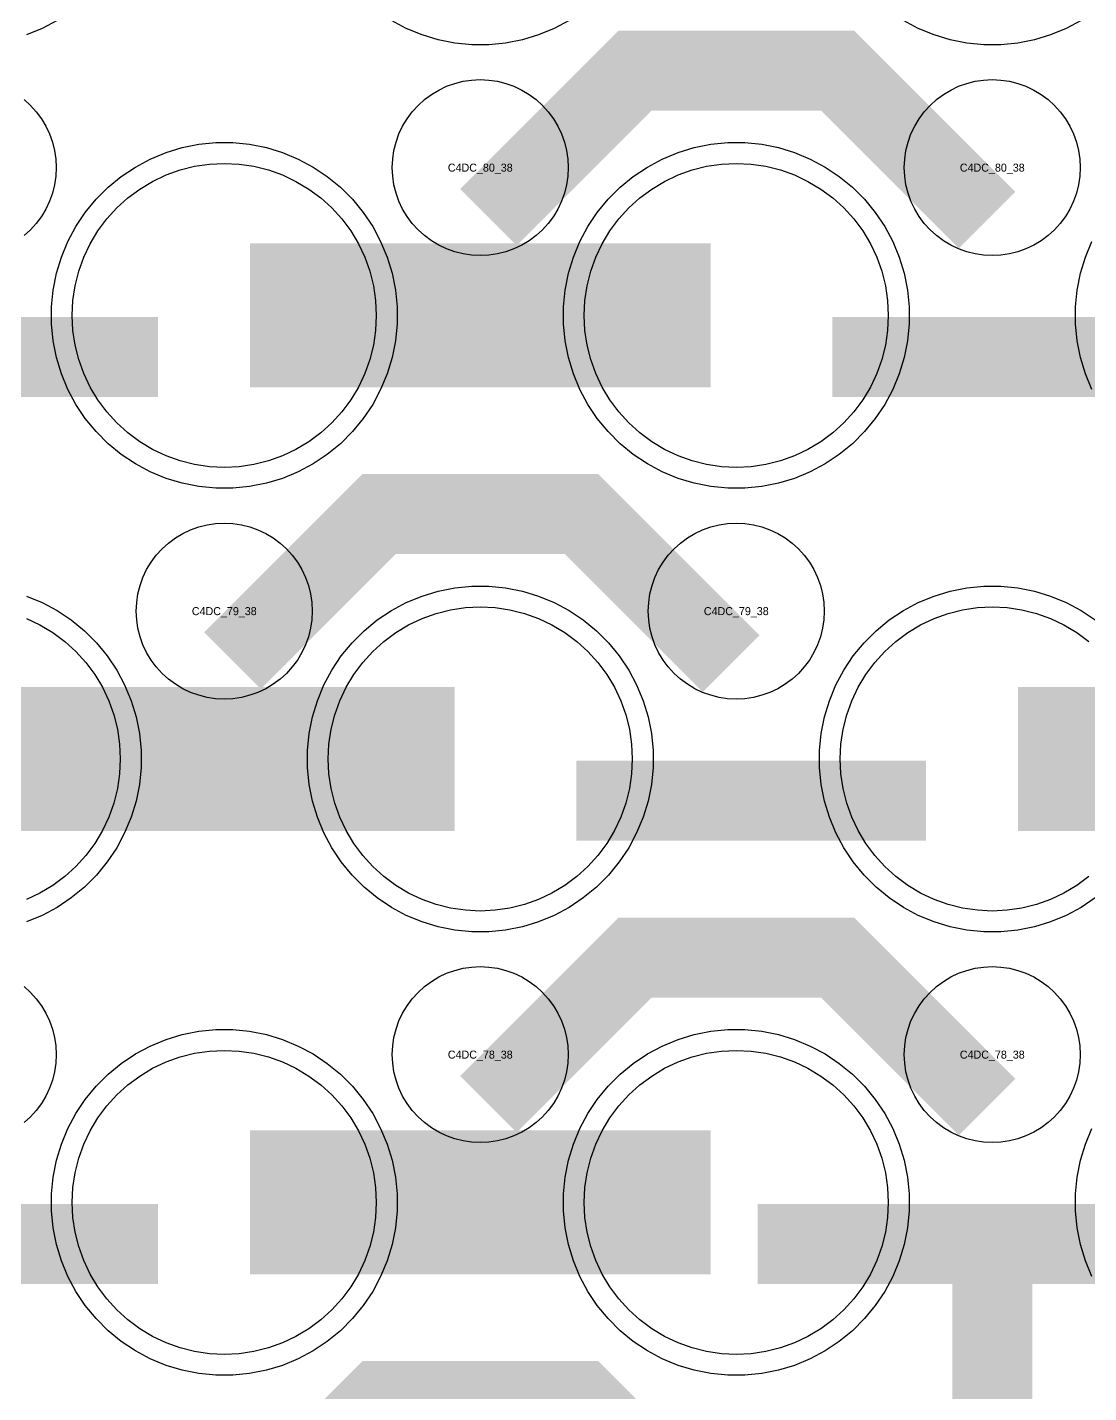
# Model space of a CAD drawing. Extents: x -11880 to 11880, y -14992 to 14992.
# Drawn here: x 98.5 to 430.1, y -4091 to -3664.4 of the extents above; entities that cross this region are included whole.
import ezdxf
from ezdxf.enums import TextEntityAlignment as Align

# ---------------------------------------------------------------- set-up
doc = ezdxf.new("R2010")
doc.units = 0
doc.header["$MEASUREMENT"] = 0
for name, color, linetype in [('GDS_775_DT_237', 138, 'CONTINUOUS'), ('RDL1_FS', 34, 'CONTINUOUS'), ('RDL_BS', 160, 'CONTINUOUS')]:
    doc.layers.add(name, color=color, linetype=linetype)

msp = doc.modelspace()

# ---------------------------------------------------------------- linework, layer by layer
at = {"layer": 'RDL1_FS'}
for points in [[(160, -3801.949), (155.343, -3801.72), (150.732, -3801.036), (146.209, -3799.904), (141.819, -3798.332), (137.605, -3796.34), (133.605, -3793.942), (129.86, -3791.164), (126.406, -3788.034), (123.276, -3784.58), (120.498, -3780.835), (118.1, -3776.835), (116.108, -3772.621), (114.536, -3768.231), (113.404, -3763.708), (112.72, -3759.097), (112.491, -3754.44), (112.72, -3749.783), (113.404, -3745.172), (114.536, -3740.649), (116.108, -3736.259), (118.1, -3732.045), (120.498, -3728.045), (123.276, -3724.3), (126.406, -3720.846), (129.86, -3717.716), (133.605, -3714.938), (137.605, -3712.54), (141.819, -3710.548), (146.209, -3708.976), (150.732, -3707.844), (155.343, -3707.16), (160, -3706.931), (164.657, -3707.16), (169.268, -3707.844), (173.791, -3708.976), (178.181, -3710.548), (182.395, -3712.54), (186.395, -3714.938), (190.14, -3717.716), (193.594, -3720.846), (196.724, -3724.3), (199.502, -3728.045), (201.9, -3732.045), (203.892, -3736.259), (205.464, -3740.649), (206.596, -3745.172), (207.28, -3749.783), (207.509, -3754.44), (207.28, -3759.097), (206.596, -3763.708), (205.464, -3768.231), (203.892, -3772.621), (201.9, -3776.835), (199.502, -3780.835), (196.724, -3784.58), (193.594, -3788.034), (190.14, -3791.164), (186.395, -3793.942), (182.395, -3796.34), (178.181, -3798.332), (173.791, -3799.904), (169.268, -3801.036), (164.657, -3801.72)], [(320, -3801.949), (315.343, -3801.72), (310.732, -3801.036), (306.209, -3799.904), (301.819, -3798.332), (297.605, -3796.34), (293.605, -3793.942), (289.86, -3791.164), (286.406, -3788.034), (283.276, -3784.58), (280.498, -3780.835), (278.1, -3776.835), (276.108, -3772.621), (274.536, -3768.231), (273.404, -3763.708), (272.72, -3759.097), (272.491, -3754.44), (272.72, -3749.783), (273.404, -3745.172), (274.536, -3740.649), (276.108, -3736.259), (278.1, -3732.045), (280.498, -3728.045), (283.276, -3724.3), (286.406, -3720.846), (289.86, -3717.716), (293.605, -3714.938), (297.605, -3712.54), (301.819, -3710.548), (306.209, -3708.976), (310.732, -3707.844), (315.343, -3707.16), (320, -3706.931), (324.657, -3707.16), (329.268, -3707.844), (333.791, -3708.976), (338.181, -3710.548), (342.395, -3712.54), (346.395, -3714.938), (350.14, -3717.716), (353.594, -3720.846), (356.724, -3724.3), (359.502, -3728.045), (361.9, -3732.045), (363.892, -3736.259), (365.464, -3740.649), (366.596, -3745.172), (367.28, -3749.783), (367.509, -3754.44), (367.28, -3759.097), (366.596, -3763.708), (365.464, -3768.231), (363.892, -3772.621), (361.9, -3776.835), (359.502, -3780.835), (356.724, -3784.58), (353.594, -3788.034), (350.14, -3791.164), (346.395, -3793.942), (342.395, -3796.34), (338.181, -3798.332), (333.791, -3799.904), (329.268, -3801.036), (324.657, -3801.72)], [(240, -3940.514), (235.343, -3940.285), (230.732, -3939.601), (226.209, -3938.469), (221.819, -3936.897), (217.605, -3934.905), (213.605, -3932.507), (209.86, -3929.729), (206.406, -3926.599), (203.276, -3923.145), (200.498, -3919.4), (198.1, -3915.4), (196.108, -3911.186), (194.536, -3906.796), (193.404, -3902.273), (192.72, -3897.662), (192.491, -3893.005), (192.72, -3888.348), (193.404, -3883.737), (194.536, -3879.214), (196.108, -3874.824), (198.1, -3870.61), (200.498, -3866.61), (203.276, -3862.865), (206.406, -3859.411), (209.86, -3856.281), (213.605, -3853.503), (217.605, -3851.105), (221.819, -3849.113), (226.209, -3847.541), (230.732, -3846.409), (235.343, -3845.725), (240, -3845.496), (244.657, -3845.725), (249.268, -3846.409), (253.791, -3847.541), (258.181, -3849.113), (262.395, -3851.105), (266.395, -3853.503), (270.14, -3856.281), (273.594, -3859.411), (276.724, -3862.865), (279.502, -3866.61), (281.9, -3870.61), (283.892, -3874.824), (285.464, -3879.214), (286.596, -3883.737), (287.28, -3888.348), (287.509, -3893.005), (287.28, -3897.662), (286.596, -3902.273), (285.464, -3906.796), (283.892, -3911.186), (281.9, -3915.4), (279.502, -3919.4), (276.724, -3923.145), (273.594, -3926.599), (270.14, -3929.729), (266.395, -3932.507), (262.395, -3934.905), (258.181, -3936.897), (253.791, -3938.469), (249.268, -3939.601), (244.657, -3940.285)]]:
    msp.add_lwpolyline(points, close=True, dxfattribs=at)
for points in [[(168.002, -3754.44, 45, 45, 0), (240.002, -3754.44, 45, 45, 0)], [(240.002, -3754.44, 45, 45, 0), (312.002, -3754.44, 45, 45, 0)], [(88.002, -3893.005, 45, 45, 0), (160.002, -3893.005, 45, 45, 0)], [(160.002, -3893.005, 45, 45, 0), (232.002, -3893.005, 45, 45, 0)], [(408.002, -3893.005, 45, 45, 0), (480.002, -3893.005, 45, 45, 0)]]:
    msp.add_lwpolyline(points, format="xyseb", dxfattribs=at)
for points in [[(430.14, -3929.729), (426.395, -3932.507), (422.395, -3934.905), (418.181, -3936.897), (413.791, -3938.469), (409.268, -3939.601), (404.657, -3940.285), (400, -3940.514), (395.343, -3940.285), (390.732, -3939.601), (386.209, -3938.469), (381.819, -3936.897), (377.605, -3934.905), (373.605, -3932.507), (369.86, -3929.729), (366.406, -3926.599), (363.276, -3923.145), (360.498, -3919.4), (358.1, -3915.4), (356.108, -3911.186), (354.536, -3906.796), (353.404, -3902.273), (352.72, -3897.662), (352.491, -3893.005), (352.72, -3888.348), (353.404, -3883.737), (354.536, -3879.214), (356.108, -3874.824), (358.1, -3870.61), (360.498, -3866.61), (363.276, -3862.865), (366.406, -3859.411), (369.86, -3856.281), (373.605, -3853.503), (377.605, -3851.105), (381.819, -3849.113), (386.209, -3847.541), (390.732, -3846.409), (395.343, -3845.725), (400, -3845.496), (404.657, -3845.725), (409.268, -3846.409), (413.791, -3847.541), (418.181, -3849.113), (422.395, -3851.105), (426.395, -3853.503), (430.14, -3856.281)], [(98.181, -3849.113), (102.395, -3851.105), (106.395, -3853.503), (110.14, -3856.281), (113.594, -3859.411), (116.724, -3862.865), (119.502, -3866.61), (121.9, -3870.61), (123.892, -3874.824), (125.464, -3879.214), (126.596, -3883.737), (127.28, -3888.348), (127.509, -3893.005), (127.28, -3897.662), (126.596, -3902.273), (125.464, -3906.796), (123.892, -3911.186), (121.9, -3915.4), (119.502, -3919.4), (116.724, -3923.145), (113.594, -3926.599), (110.14, -3929.729), (106.395, -3932.507), (102.395, -3934.905), (98.181, -3936.897)]]:
    msp.add_lwpolyline(points, dxfattribs=at)
at = {"layer": 'RDL1_FS', "color": 241, "true_color": 0xf7abae}
for points in [[(160, -4079.074), (155.343, -4078.845), (150.732, -4078.161), (146.209, -4077.029), (141.819, -4075.457), (137.605, -4073.465), (133.605, -4071.067), (129.86, -4068.289), (126.406, -4065.159), (123.276, -4061.705), (120.498, -4057.96), (118.1, -4053.96), (116.108, -4049.746), (114.536, -4045.356), (113.404, -4040.833), (112.72, -4036.222), (112.491, -4031.565), (112.72, -4026.908), (113.404, -4022.297), (114.536, -4017.774), (116.108, -4013.384), (118.1, -4009.17), (120.498, -4005.17), (123.276, -4001.425), (126.406, -3997.971), (129.86, -3994.841), (133.605, -3992.063), (137.605, -3989.665), (141.819, -3987.673), (146.209, -3986.101), (150.732, -3984.969), (155.343, -3984.285), (160, -3984.056), (164.657, -3984.285), (169.268, -3984.969), (173.791, -3986.101), (178.181, -3987.673), (182.395, -3989.665), (186.395, -3992.063), (190.14, -3994.841), (193.594, -3997.971), (196.724, -4001.425), (199.502, -4005.17), (201.9, -4009.17), (203.892, -4013.384), (205.464, -4017.774), (206.596, -4022.297), (207.28, -4026.908), (207.509, -4031.565), (207.28, -4036.222), (206.596, -4040.833), (205.464, -4045.356), (203.892, -4049.746), (201.9, -4053.96), (199.502, -4057.96), (196.724, -4061.705), (193.594, -4065.159), (190.14, -4068.289), (186.395, -4071.067), (182.395, -4073.465), (178.181, -4075.457), (173.791, -4077.029), (169.268, -4078.161), (164.657, -4078.845)], [(320, -4079.074), (315.343, -4078.845), (310.732, -4078.161), (306.209, -4077.029), (301.819, -4075.457), (297.605, -4073.465), (293.605, -4071.067), (289.86, -4068.289), (286.406, -4065.159), (283.276, -4061.705), (280.498, -4057.96), (278.1, -4053.96), (276.108, -4049.746), (274.536, -4045.356), (273.404, -4040.833), (272.72, -4036.222), (272.491, -4031.565), (272.72, -4026.908), (273.404, -4022.297), (274.536, -4017.774), (276.108, -4013.384), (278.1, -4009.17), (280.498, -4005.17), (283.276, -4001.425), (286.406, -3997.971), (289.86, -3994.841), (293.605, -3992.063), (297.605, -3989.665), (301.819, -3987.673), (306.209, -3986.101), (310.732, -3984.969), (315.343, -3984.285), (320, -3984.056), (324.657, -3984.285), (329.268, -3984.969), (333.791, -3986.101), (338.181, -3987.673), (342.395, -3989.665), (346.395, -3992.063), (350.14, -3994.841), (353.594, -3997.971), (356.724, -4001.425), (359.502, -4005.17), (361.9, -4009.17), (363.892, -4013.384), (365.464, -4017.774), (366.596, -4022.297), (367.28, -4026.908), (367.509, -4031.565), (367.28, -4036.222), (366.596, -4040.833), (365.464, -4045.356), (363.892, -4049.746), (361.9, -4053.96), (359.502, -4057.96), (356.724, -4061.705), (353.594, -4065.159), (350.14, -4068.289), (346.395, -4071.067), (342.395, -4073.465), (338.181, -4075.457), (333.791, -4077.029), (329.268, -4078.161), (324.657, -4078.845)]]:
    msp.add_lwpolyline(points, close=True, dxfattribs=at)
for points in [[(168.002, -4031.565, 45, 45, 0), (240.002, -4031.565, 45, 45, 0)], [(240.002, -4031.565, 45, 45, 0), (312.002, -4031.565, 45, 45, 0)]]:
    msp.add_lwpolyline(points, format="xyseb", dxfattribs=at)
at = {"layer": 'RDL_BS', "color": 241, "true_color": 0xf7abae}
for points in [[(107.777, -3662.258), (103.115, -3664.75), (98.205, -3666.781)], [(267.777, -3662.258), (263.115, -3664.75), (258.205, -3666.781), (253.165, -3668.312), (247.938, -3669.358), (242.644, -3669.875), (237.356, -3669.875), (232.062, -3669.358), (226.835, -3668.312), (221.795, -3666.781), (216.885, -3664.75), (212.223, -3662.258)], [(427.777, -3662.258), (423.115, -3664.75), (418.205, -3666.781), (413.165, -3668.312), (407.938, -3669.358), (402.644, -3669.875), (397.356, -3669.875), (392.062, -3669.358), (386.835, -3668.312), (381.795, -3666.781), (376.885, -3664.75), (372.223, -3662.258)], [(431.125, -4054.68), (429.094, -4049.77), (427.563, -4044.73), (426.517, -4039.503), (426, -4034.209), (426, -4028.921), (426.517, -4023.627), (427.563, -4018.4), (429.094, -4013.36), (431.125, -4008.45)]]:
    msp.add_lwpolyline(points, dxfattribs=at)
at = {"layer": 'RDL_BS'}
for points in [[(242.562, -3723.754, 25, 25, 0), (288.377, -3677.939, 25, 25, 0), (321.93, -3677.939, 25, 25, 0)], [(398.401, -3724.653, 25, 25, 0), (351.687, -3677.939, 25, 25, 0), (321.929, -3677.939, 25, 25, 0)], [(30.016, -3767.453, 25, 25, 0), (139.281, -3767.453, 25, 25, 0)], [(350.016, -3767.453, 25, 25, 0), (459.281, -3767.453, 25, 25, 0)], [(162.562, -3862.319, 25, 25, 0), (208.377, -3816.504, 25, 25, 0), (241.93, -3816.504, 25, 25, 0)], [(318.401, -3863.218, 25, 25, 0), (271.687, -3816.504, 25, 25, 0), (241.929, -3816.504, 25, 25, 0)], [(270.016, -3906.018, 25, 25, 0), (379.281, -3906.018, 25, 25, 0)], [(242.562, -4000.879, 25, 25, 0), (288.377, -3955.064, 25, 25, 0), (321.93, -3955.064, 25, 25, 0)], [(398.401, -4001.778, 25, 25, 0), (351.687, -3955.064, 25, 25, 0), (321.929, -3955.064, 25, 25, 0)], [(162.562, -4139.444, 25, 25, 0), (208.377, -4093.629, 25, 25, 0), (241.93, -4093.629, 25, 25, 0)], [(318.401, -4140.343, 25, 25, 0), (271.687, -4093.629, 25, 25, 0), (241.929, -4093.629, 25, 25, 0)]]:
    msp.add_lwpolyline(points, format="xyseb", dxfattribs=at)
for points in [[(240, -3735.746), (237.307, -3735.614), (234.635, -3735.218), (232.016, -3734.561), (229.481, -3733.654), (227.044, -3732.502), (224.72, -3731.109), (222.557, -3729.506), (220.558, -3727.694), (218.746, -3725.695), (217.143, -3723.532), (215.75, -3721.208), (214.598, -3718.771), (213.691, -3716.236), (213.034, -3713.617), (212.638, -3710.945), (212.506, -3708.252), (212.638, -3705.559), (213.034, -3702.887), (213.691, -3700.268), (214.598, -3697.733), (215.75, -3695.296), (217.143, -3692.972), (218.746, -3690.809), (220.558, -3688.81), (222.557, -3686.998), (224.72, -3685.395), (227.044, -3684.002), (229.481, -3682.85), (232.016, -3681.943), (234.635, -3681.286), (237.307, -3680.89), (240, -3680.758), (242.693, -3680.89), (245.365, -3681.286), (247.984, -3681.943), (250.519, -3682.85), (252.956, -3684.002), (255.28, -3685.395), (257.443, -3686.998), (259.442, -3688.81), (261.254, -3690.809), (262.857, -3692.972), (264.25, -3695.296), (265.402, -3697.733), (266.309, -3700.268), (266.966, -3702.887), (267.362, -3705.559), (267.494, -3708.252), (267.362, -3710.945), (266.966, -3713.617), (266.309, -3716.236), (265.402, -3718.771), (264.25, -3721.208), (262.857, -3723.532), (261.254, -3725.695), (259.442, -3727.694), (257.443, -3729.506), (255.28, -3731.109), (252.956, -3732.502), (250.519, -3733.654), (247.984, -3734.561), (245.365, -3735.218), (242.693, -3735.614)], [(400, -3735.746), (397.307, -3735.614), (394.635, -3735.218), (392.016, -3734.561), (389.481, -3733.654), (387.044, -3732.502), (384.72, -3731.109), (382.557, -3729.506), (380.558, -3727.694), (378.746, -3725.695), (377.143, -3723.532), (375.75, -3721.208), (374.598, -3718.771), (373.691, -3716.236), (373.034, -3713.617), (372.638, -3710.945), (372.506, -3708.252), (372.638, -3705.559), (373.034, -3702.887), (373.691, -3700.268), (374.598, -3697.733), (375.75, -3695.296), (377.143, -3692.972), (378.746, -3690.809), (380.558, -3688.81), (382.557, -3686.998), (384.72, -3685.395), (387.044, -3684.002), (389.481, -3682.85), (392.016, -3681.943), (394.635, -3681.286), (397.307, -3680.89), (400, -3680.758), (402.693, -3680.89), (405.365, -3681.286), (407.984, -3681.943), (410.519, -3682.85), (412.956, -3684.002), (415.28, -3685.395), (417.443, -3686.998), (419.442, -3688.81), (421.254, -3690.809), (422.857, -3692.972), (424.25, -3695.296), (425.402, -3697.733), (426.309, -3700.268), (426.966, -3702.887), (427.362, -3705.559), (427.494, -3708.252), (427.362, -3710.945), (426.966, -3713.617), (426.309, -3716.236), (425.402, -3718.771), (424.25, -3721.208), (422.857, -3723.532), (421.254, -3725.695), (419.442, -3727.694), (417.443, -3729.506), (415.28, -3731.109), (412.956, -3732.502), (410.519, -3733.654), (407.984, -3734.561), (405.365, -3735.218), (402.693, -3735.614)], [(157.356, -3808.44), (152.062, -3807.923), (146.835, -3806.877), (141.795, -3805.346), (136.885, -3803.315), (132.223, -3800.823), (127.809, -3797.876), (123.708, -3794.514), (119.926, -3790.732), (116.564, -3786.631), (113.617, -3782.217), (111.125, -3777.555), (109.094, -3772.645), (107.563, -3767.605), (106.517, -3762.378), (106, -3757.084), (106, -3751.796), (106.517, -3746.502), (107.563, -3741.275), (109.094, -3736.235), (111.125, -3731.325), (113.617, -3726.663), (116.564, -3722.249), (119.926, -3718.148), (123.708, -3714.366), (127.809, -3711.004), (132.223, -3708.057), (136.885, -3705.565), (141.795, -3703.534), (146.835, -3702.003), (152.062, -3700.957), (157.356, -3700.44), (162.644, -3700.44), (167.938, -3700.957), (173.165, -3702.003), (178.205, -3703.534), (183.115, -3705.565), (187.777, -3708.057), (192.191, -3711.004), (196.292, -3714.366), (200.074, -3718.148), (203.436, -3722.249), (206.383, -3726.663), (208.875, -3731.325), (210.906, -3736.235), (212.437, -3741.275), (213.483, -3746.502), (214, -3751.796), (214, -3757.084), (213.483, -3762.378), (212.437, -3767.605), (210.906, -3772.645), (208.875, -3777.555), (206.383, -3782.217), (203.436, -3786.631), (200.074, -3790.732), (196.292, -3794.514), (192.191, -3797.876), (187.777, -3800.823), (183.115, -3803.315), (178.205, -3805.346), (173.165, -3806.877), (167.938, -3807.923), (162.644, -3808.44)], [(317.356, -3808.44), (312.062, -3807.923), (306.835, -3806.877), (301.795, -3805.346), (296.885, -3803.315), (292.223, -3800.823), (287.809, -3797.876), (283.708, -3794.514), (279.926, -3790.732), (276.564, -3786.631), (273.617, -3782.217), (271.125, -3777.555), (269.094, -3772.645), (267.563, -3767.605), (266.517, -3762.378), (266, -3757.084), (266, -3751.796), (266.517, -3746.502), (267.563, -3741.275), (269.094, -3736.235), (271.125, -3731.325), (273.617, -3726.663), (276.564, -3722.249), (279.926, -3718.148), (283.708, -3714.366), (287.809, -3711.004), (292.223, -3708.057), (296.885, -3705.565), (301.795, -3703.534), (306.835, -3702.003), (312.062, -3700.957), (317.356, -3700.44), (322.644, -3700.44), (327.938, -3700.957), (333.165, -3702.003), (338.205, -3703.534), (343.115, -3705.565), (347.777, -3708.057), (352.191, -3711.004), (356.292, -3714.366), (360.074, -3718.148), (363.436, -3722.249), (366.383, -3726.663), (368.875, -3731.325), (370.906, -3736.235), (372.437, -3741.275), (373.483, -3746.502), (374, -3751.796), (374, -3757.084), (373.483, -3762.378), (372.437, -3767.605), (370.906, -3772.645), (368.875, -3777.555), (366.383, -3782.217), (363.436, -3786.631), (360.074, -3790.732), (356.292, -3794.514), (352.191, -3797.876), (347.777, -3800.823), (343.115, -3803.315), (338.205, -3805.346), (333.165, -3806.877), (327.938, -3807.923), (322.644, -3808.44)], [(160, -3874.311), (157.307, -3874.179), (154.635, -3873.783), (152.016, -3873.126), (149.481, -3872.219), (147.044, -3871.067), (144.72, -3869.674), (142.557, -3868.071), (140.558, -3866.259), (138.746, -3864.26), (137.143, -3862.097), (135.75, -3859.773), (134.598, -3857.336), (133.691, -3854.801), (133.034, -3852.182), (132.638, -3849.51), (132.506, -3846.817), (132.638, -3844.124), (133.034, -3841.452), (133.691, -3838.833), (134.598, -3836.298), (135.75, -3833.861), (137.143, -3831.537), (138.746, -3829.374), (140.558, -3827.375), (142.557, -3825.563), (144.72, -3823.96), (147.044, -3822.567), (149.481, -3821.415), (152.016, -3820.508), (154.635, -3819.851), (157.307, -3819.455), (160, -3819.323), (162.693, -3819.455), (165.365, -3819.851), (167.984, -3820.508), (170.519, -3821.415), (172.956, -3822.567), (175.28, -3823.96), (177.443, -3825.563), (179.442, -3827.375), (181.254, -3829.374), (182.857, -3831.537), (184.25, -3833.861), (185.402, -3836.298), (186.309, -3838.833), (186.966, -3841.452), (187.362, -3844.124), (187.494, -3846.817), (187.362, -3849.51), (186.966, -3852.182), (186.309, -3854.801), (185.402, -3857.336), (184.25, -3859.773), (182.857, -3862.097), (181.254, -3864.26), (179.442, -3866.259), (177.443, -3868.071), (175.28, -3869.674), (172.956, -3871.067), (170.519, -3872.219), (167.984, -3873.126), (165.365, -3873.783), (162.693, -3874.179)], [(320, -3874.311), (317.307, -3874.179), (314.635, -3873.783), (312.016, -3873.126), (309.481, -3872.219), (307.044, -3871.067), (304.72, -3869.674), (302.557, -3868.071), (300.558, -3866.259), (298.746, -3864.26), (297.143, -3862.097), (295.75, -3859.773), (294.598, -3857.336), (293.691, -3854.801), (293.034, -3852.182), (292.638, -3849.51), (292.506, -3846.817), (292.638, -3844.124), (293.034, -3841.452), (293.691, -3838.833), (294.598, -3836.298), (295.75, -3833.861), (297.143, -3831.537), (298.746, -3829.374), (300.558, -3827.375), (302.557, -3825.563), (304.72, -3823.96), (307.044, -3822.567), (309.481, -3821.415), (312.016, -3820.508), (314.635, -3819.851), (317.307, -3819.455), (320, -3819.323), (322.693, -3819.455), (325.365, -3819.851), (327.984, -3820.508), (330.519, -3821.415), (332.956, -3822.567), (335.28, -3823.96), (337.443, -3825.563), (339.442, -3827.375), (341.254, -3829.374), (342.857, -3831.537), (344.25, -3833.861), (345.402, -3836.298), (346.309, -3838.833), (346.966, -3841.452), (347.362, -3844.124), (347.494, -3846.817), (347.362, -3849.51), (346.966, -3852.182), (346.309, -3854.801), (345.402, -3857.336), (344.25, -3859.773), (342.857, -3862.097), (341.254, -3864.26), (339.442, -3866.259), (337.443, -3868.071), (335.28, -3869.674), (332.956, -3871.067), (330.519, -3872.219), (327.984, -3873.126), (325.365, -3873.783), (322.693, -3874.179)], [(237.356, -3947.005), (232.062, -3946.488), (226.835, -3945.442), (221.795, -3943.911), (216.885, -3941.88), (212.223, -3939.388), (207.809, -3936.441), (203.708, -3933.079), (199.926, -3929.297), (196.564, -3925.196), (193.617, -3920.782), (191.125, -3916.12), (189.094, -3911.21), (187.563, -3906.17), (186.517, -3900.943), (186, -3895.649), (186, -3890.361), (186.517, -3885.067), (187.563, -3879.84), (189.094, -3874.8), (191.125, -3869.89), (193.617, -3865.228), (196.564, -3860.814), (199.926, -3856.713), (203.708, -3852.931), (207.809, -3849.569), (212.223, -3846.622), (216.885, -3844.13), (221.795, -3842.099), (226.835, -3840.568), (232.062, -3839.522), (237.356, -3839.005), (242.644, -3839.005), (247.938, -3839.522), (253.165, -3840.568), (258.205, -3842.099), (263.115, -3844.13), (267.777, -3846.622), (272.191, -3849.569), (276.292, -3852.931), (280.074, -3856.713), (283.436, -3860.814), (286.383, -3865.228), (288.875, -3869.89), (290.906, -3874.8), (292.437, -3879.84), (293.483, -3885.067), (294, -3890.361), (294, -3895.649), (293.483, -3900.943), (292.437, -3906.17), (290.906, -3911.21), (288.875, -3916.12), (286.383, -3920.782), (283.436, -3925.196), (280.074, -3929.297), (276.292, -3933.079), (272.191, -3936.441), (267.777, -3939.388), (263.115, -3941.88), (258.205, -3943.911), (253.165, -3945.442), (247.938, -3946.488), (242.644, -3947.005)], [(240, -4012.871), (237.307, -4012.739), (234.635, -4012.343), (232.016, -4011.686), (229.481, -4010.779), (227.044, -4009.627), (224.72, -4008.234), (222.557, -4006.631), (220.558, -4004.819), (218.746, -4002.82), (217.143, -4000.657), (215.75, -3998.333), (214.598, -3995.896), (213.691, -3993.361), (213.034, -3990.742), (212.638, -3988.07), (212.506, -3985.377), (212.638, -3982.684), (213.034, -3980.012), (213.691, -3977.393), (214.598, -3974.858), (215.75, -3972.421), (217.143, -3970.097), (218.746, -3967.934), (220.558, -3965.935), (222.557, -3964.123), (224.72, -3962.52), (227.044, -3961.127), (229.481, -3959.975), (232.016, -3959.068), (234.635, -3958.411), (237.307, -3958.015), (240, -3957.883), (242.693, -3958.015), (245.365, -3958.411), (247.984, -3959.068), (250.519, -3959.975), (252.956, -3961.127), (255.28, -3962.52), (257.443, -3964.123), (259.442, -3965.935), (261.254, -3967.934), (262.857, -3970.097), (264.25, -3972.421), (265.402, -3974.858), (266.309, -3977.393), (266.966, -3980.012), (267.362, -3982.684), (267.494, -3985.377), (267.362, -3988.07), (266.966, -3990.742), (266.309, -3993.361), (265.402, -3995.896), (264.25, -3998.333), (262.857, -4000.657), (261.254, -4002.82), (259.442, -4004.819), (257.443, -4006.631), (255.28, -4008.234), (252.956, -4009.627), (250.519, -4010.779), (247.984, -4011.686), (245.365, -4012.343), (242.693, -4012.739)], [(400, -4012.871), (397.307, -4012.739), (394.635, -4012.343), (392.016, -4011.686), (389.481, -4010.779), (387.044, -4009.627), (384.72, -4008.234), (382.557, -4006.631), (380.558, -4004.819), (378.746, -4002.82), (377.143, -4000.657), (375.75, -3998.333), (374.598, -3995.896), (373.691, -3993.361), (373.034, -3990.742), (372.638, -3988.07), (372.506, -3985.377), (372.638, -3982.684), (373.034, -3980.012), (373.691, -3977.393), (374.598, -3974.858), (375.75, -3972.421), (377.143, -3970.097), (378.746, -3967.934), (380.558, -3965.935), (382.557, -3964.123), (384.72, -3962.52), (387.044, -3961.127), (389.481, -3959.975), (392.016, -3959.068), (394.635, -3958.411), (397.307, -3958.015), (400, -3957.883), (402.693, -3958.015), (405.365, -3958.411), (407.984, -3959.068), (410.519, -3959.975), (412.956, -3961.127), (415.28, -3962.52), (417.443, -3964.123), (419.442, -3965.935), (421.254, -3967.934), (422.857, -3970.097), (424.25, -3972.421), (425.402, -3974.858), (426.309, -3977.393), (426.966, -3980.012), (427.362, -3982.684), (427.494, -3985.377), (427.362, -3988.07), (426.966, -3990.742), (426.309, -3993.361), (425.402, -3995.896), (424.25, -3998.333), (422.857, -4000.657), (421.254, -4002.82), (419.442, -4004.819), (417.443, -4006.631), (415.28, -4008.234), (412.956, -4009.627), (410.519, -4010.779), (407.984, -4011.686), (405.365, -4012.343), (402.693, -4012.739)]]:
    msp.add_lwpolyline(points, close=True, dxfattribs=at)
for points in [[(97.443, -3686.998), (99.442, -3688.81), (101.254, -3690.809), (102.857, -3692.972), (104.25, -3695.296), (105.402, -3697.733), (106.309, -3700.268), (106.966, -3702.887), (107.362, -3705.559), (107.494, -3708.252), (107.362, -3710.945), (106.966, -3713.617), (106.309, -3716.236), (105.402, -3718.771), (104.25, -3721.208), (102.857, -3723.532), (101.254, -3725.695), (99.442, -3727.694), (97.443, -3729.506)], [(431.125, -3777.555), (429.094, -3772.645), (427.563, -3767.605), (426.517, -3762.378), (426, -3757.084), (426, -3751.796), (426.517, -3746.502), (427.563, -3741.275), (429.094, -3736.235), (431.125, -3731.325)], [(432.191, -3936.441), (427.777, -3939.388), (423.115, -3941.88), (418.205, -3943.911), (413.165, -3945.442), (407.938, -3946.488), (402.644, -3947.005), (397.356, -3947.005), (392.062, -3946.488), (386.835, -3945.442), (381.795, -3943.911), (376.885, -3941.88), (372.223, -3939.388), (367.809, -3936.441), (363.708, -3933.079), (359.926, -3929.297), (356.564, -3925.196), (353.617, -3920.782), (351.125, -3916.12), (349.094, -3911.21), (347.563, -3906.17), (346.517, -3900.943), (346, -3895.649), (346, -3890.361), (346.517, -3885.067), (347.563, -3879.84), (349.094, -3874.8), (351.125, -3869.89), (353.617, -3865.228), (356.564, -3860.814), (359.926, -3856.713), (363.708, -3852.931), (367.809, -3849.569), (372.223, -3846.622), (376.885, -3844.13), (381.795, -3842.099), (386.835, -3840.568), (392.062, -3839.522), (397.356, -3839.005), (402.644, -3839.005), (407.938, -3839.522), (413.165, -3840.568), (418.205, -3842.099), (423.115, -3844.13), (427.777, -3846.622), (432.191, -3849.569)], [(98.205, -3842.099), (103.115, -3844.13), (107.777, -3846.622), (112.191, -3849.569), (116.292, -3852.931), (120.074, -3856.713), (123.436, -3860.814), (126.383, -3865.228), (128.875, -3869.89), (130.906, -3874.8), (132.437, -3879.84), (133.483, -3885.067), (134, -3890.361), (134, -3895.649), (133.483, -3900.943), (132.437, -3906.17), (130.906, -3911.21), (128.875, -3916.12), (126.383, -3920.782), (123.436, -3925.196), (120.074, -3929.297), (116.292, -3933.079), (112.191, -3936.441), (107.777, -3939.388), (103.115, -3941.88), (98.205, -3943.911)], [(97.443, -3964.123), (99.442, -3965.935), (101.254, -3967.934), (102.857, -3970.097), (104.25, -3972.421), (105.402, -3974.858), (106.309, -3977.393), (106.966, -3980.012), (107.362, -3982.684), (107.494, -3985.377), (107.362, -3988.07), (106.966, -3990.742), (106.309, -3993.361), (105.402, -3995.896), (104.25, -3998.333), (102.857, -4000.657), (101.254, -4002.82), (99.442, -4004.819), (97.443, -4006.631)]]:
    msp.add_lwpolyline(points, dxfattribs=at)
at = {"layer": 'RDL_BS', "color": 241, "true_color": 0xf7abae}
for points in [[(157.356, -4085.565), (152.062, -4085.048), (146.835, -4084.002), (141.795, -4082.471), (136.885, -4080.44), (132.223, -4077.948), (127.809, -4075.001), (123.708, -4071.639), (119.926, -4067.857), (116.564, -4063.756), (113.617, -4059.342), (111.125, -4054.68), (109.094, -4049.77), (107.563, -4044.73), (106.517, -4039.503), (106, -4034.209), (106, -4028.921), (106.517, -4023.627), (107.563, -4018.4), (109.094, -4013.36), (111.125, -4008.45), (113.617, -4003.788), (116.564, -3999.374), (119.926, -3995.273), (123.708, -3991.491), (127.809, -3988.129), (132.223, -3985.182), (136.885, -3982.69), (141.795, -3980.659), (146.835, -3979.128), (152.062, -3978.082), (157.356, -3977.565), (162.644, -3977.565), (167.938, -3978.082), (173.165, -3979.128), (178.205, -3980.659), (183.115, -3982.69), (187.777, -3985.182), (192.191, -3988.129), (196.292, -3991.491), (200.074, -3995.273), (203.436, -3999.374), (206.383, -4003.788), (208.875, -4008.45), (210.906, -4013.36), (212.437, -4018.4), (213.483, -4023.627), (214, -4028.921), (214, -4034.209), (213.483, -4039.503), (212.437, -4044.73), (210.906, -4049.77), (208.875, -4054.68), (206.383, -4059.342), (203.436, -4063.756), (200.074, -4067.857), (196.292, -4071.639), (192.191, -4075.001), (187.777, -4077.948), (183.115, -4080.44), (178.205, -4082.471), (173.165, -4084.002), (167.938, -4085.048), (162.644, -4085.565)], [(317.356, -4085.565), (312.062, -4085.048), (306.835, -4084.002), (301.795, -4082.471), (296.885, -4080.44), (292.223, -4077.948), (287.809, -4075.001), (283.708, -4071.639), (279.926, -4067.857), (276.564, -4063.756), (273.617, -4059.342), (271.125, -4054.68), (269.094, -4049.77), (267.563, -4044.73), (266.517, -4039.503), (266, -4034.209), (266, -4028.921), (266.517, -4023.627), (267.563, -4018.4), (269.094, -4013.36), (271.125, -4008.45), (273.617, -4003.788), (276.564, -3999.374), (279.926, -3995.273), (283.708, -3991.491), (287.809, -3988.129), (292.223, -3985.182), (296.885, -3982.69), (301.795, -3980.659), (306.835, -3979.128), (312.062, -3978.082), (317.356, -3977.565), (322.644, -3977.565), (327.938, -3978.082), (333.165, -3979.128), (338.205, -3980.659), (343.115, -3982.69), (347.777, -3985.182), (352.191, -3988.129), (356.292, -3991.491), (360.074, -3995.273), (363.436, -3999.374), (366.383, -4003.788), (368.875, -4008.45), (370.906, -4013.36), (372.437, -4018.4), (373.483, -4023.627), (374, -4028.921), (374, -4034.209), (373.483, -4039.503), (372.437, -4044.73), (370.906, -4049.77), (368.875, -4054.68), (366.383, -4059.342), (363.436, -4063.756), (360.074, -4067.857), (356.292, -4071.639), (352.191, -4075.001), (347.777, -4077.948), (343.115, -4080.44), (338.205, -4082.471), (333.165, -4084.002), (327.938, -4085.048), (322.644, -4085.565)]]:
    msp.add_lwpolyline(points, close=True, dxfattribs=at)
for points in [[(400, -4138.855, 25, 25, 0), (400, -4032.078, 25, 25, 0)], [(30.016, -4044.578, 25, 25, 0), (139.281, -4044.578, 25, 25, 0)], [(412.5, -4044.578, 25, 25, 0), (326.667, -4044.578, 25, 25, 0)], [(372.944, -4044.578, 25, 25, 0), (331.74, -4044.578, 25, 25, 0)], [(350.016, -4044.578, 25, 25, 0), (459.281, -4044.578, 25, 25, 0)], [(400, -4062.547, 25, 25, 0), (400, -4108.167, 25, 25, 0)]]:
    msp.add_lwpolyline(points, format="xyseb", dxfattribs=at)

# ---------------------------------------------------------------- texts
at = {"layer": 'GDS_775_DT_237'}
for s, p in [('C4DC_80_38', (240, -3708.252)), ('C4DC_80_38', (240, -3708.252)), ('C4DC_80_38', (400, -3708.252)), ('C4DC_80_38', (400, -3708.252)), ('C4DC_79_38', (160, -3846.817)), ('C4DC_79_38', (160, -3846.817)), ('C4DC_79_38', (320, -3846.817)), ('C4DC_79_38', (320, -3846.817)), ('C4DC_78_38', (240, -3985.377)), ('C4DC_78_38', (240, -3985.377)), ('C4DC_78_38', (400, -3985.377)), ('C4DC_78_38', (400, -3985.377))]:
    msp.add_text(s, height=2.5, dxfattribs=at).set_placement(p, align=Align.MIDDLE_CENTER)

doc.saveas('drawing.dxf')
